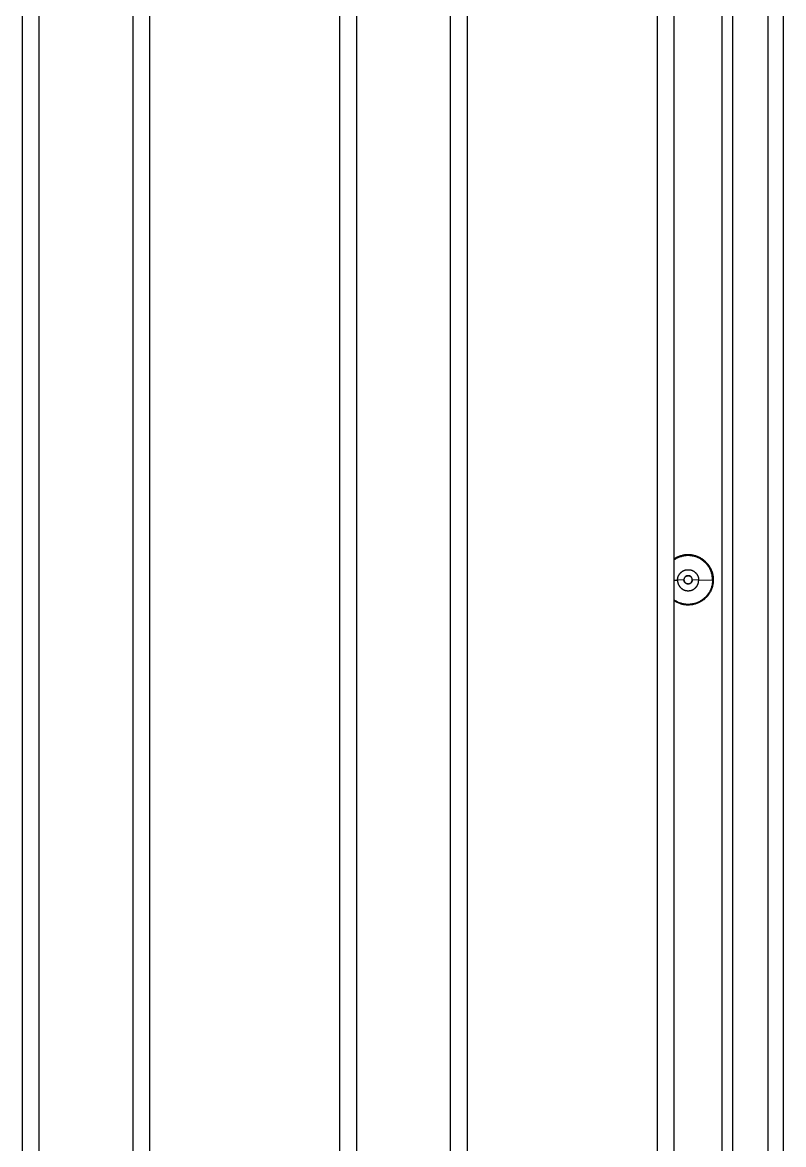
# Model space of a CAD drawing. Header units: millimetres. Extents: x -1283 to 2747, y -259 to 2557.
# Drawn here: x 1306.4 to 1442.3, y 1481.7 to 1682.1 of the extents above; entities that cross this region are included whole.
import ezdxf

# ---------------------------------------------------------------- set-up
doc = ezdxf.new("R2010")
doc.units = ezdxf.units.MM
doc.header["$MEASUREMENT"] = 0
doc.layers.add('Utwórz2D linie widoczne', color=7, linetype='Continuous', true_color=0x000000)

msp = doc.modelspace()

# ---------------------------------------------------------------- linework, layer by layer
at = {"layer": 'Utwórz2D linie widoczne'}
for p, q in [((1439.55, 1341.72), (1439.55, 2061.38)), ((1442.31, 1281.38), (1442.31, 2061.38)), ((1306.38, 1346.65), (1306.38, 2055.65)), ((1309.38, 1346.65), (1309.38, 2055.65)), ((1326.08, 2055.65), (1326.08, 1346.65)), ((1329.08, 2055.65), (1329.08, 1346.65)), ((1363.08, 1346.65), (1363.08, 2055.65)), ((1366.08, 1346.65), (1366.08, 2055.65)), ((1382.78, 2055.65), (1382.78, 1346.65)), ((1385.78, 2055.65), (1385.78, 1346.65)), ((1419.78, 1346.65), (1419.78, 2055.65)), ((1422.78, 1346.65), (1422.78, 2055.65)), ((1433.27, 1343.15), (1433.27, 2040.3)), ((1431.27, 2031.14), (1431.27, 1343.15)), ((1423.89, 1586.83), (1423.75, 1586.79)), ((1423.76, 1586.78), (1423.91, 1586.83)), ((1424.04, 1586.88), (1423.89, 1586.83)), ((1423.91, 1586.83), (1424.05, 1586.88)), ((1424.19, 1586.92), (1424.04, 1586.88)), ((1424.05, 1586.88), (1424.21, 1586.92)), ((1424.34, 1586.95), (1424.19, 1586.92)), ((1424.21, 1586.92), (1424.36, 1586.95)), ((1424.43, 1586.81), (1424.29, 1586.78)), ((1424.49, 1586.98), (1424.34, 1586.95)), ((1424.36, 1586.95), (1424.51, 1586.98)), ((1424.58, 1586.84), (1424.43, 1586.81)), ((1424.65, 1587.01), (1424.49, 1586.98)), ((1424.51, 1586.98), (1424.67, 1587)), ((1424.73, 1586.86), (1424.58, 1586.84)), ((1424.8, 1587.03), (1424.65, 1587.01)), ((1424.67, 1587), (1424.82, 1587.02)), ((1424.88, 1586.88), (1424.73, 1586.86)), ((1424.95, 1587.04), (1424.8, 1587.03)), ((1424.82, 1587.02), (1424.98, 1587.03)), ((1425.03, 1586.89), (1424.88, 1586.88)), ((1425.11, 1587.05), (1424.95, 1587.04)), ((1424.98, 1587.03), (1425.13, 1587.04)), ((1425.18, 1586.89), (1425.03, 1586.89)), ((1425.26, 1587.05), (1425.11, 1587.05)), ((1425.13, 1587.04), (1425.29, 1587.04)), ((1425.33, 1586.89), (1425.18, 1586.89)), ((1425.42, 1587.05), (1425.26, 1587.05)), ((1425.29, 1587.04), (1425.45, 1587.04)), ((1425.48, 1586.89), (1425.33, 1586.89)), ((1425.57, 1587.04), (1425.42, 1587.05)), ((1425.45, 1587.04), (1425.6, 1587.03)), ((1425.63, 1586.88), (1425.48, 1586.89)), ((1425.73, 1587.03), (1425.57, 1587.04)), ((1425.6, 1587.03), (1425.76, 1587.02)), ((1425.78, 1586.86), (1425.63, 1586.88)), ((1425.88, 1587.01), (1425.73, 1587.03)), ((1425.76, 1587.02), (1425.91, 1587)), ((1425.93, 1586.84), (1425.78, 1586.86)), ((1426.03, 1586.99), (1425.88, 1587.01)), ((1425.91, 1587), (1426.07, 1586.97)), ((1426.08, 1586.82), (1425.93, 1586.84)), ((1426.18, 1586.96), (1426.03, 1586.99)), ((1426.07, 1586.97), (1426.22, 1586.94)), ((1426.23, 1586.79), (1426.08, 1586.82)), ((1426.33, 1586.92), (1426.18, 1586.96)), ((1426.22, 1586.94), (1426.37, 1586.91)), ((1426.48, 1586.88), (1426.33, 1586.92)), ((1426.37, 1586.91), (1426.53, 1586.87)), ((1426.63, 1586.84), (1426.48, 1586.88)), ((1426.53, 1586.87), (1426.67, 1586.82)), ((1426.78, 1586.79), (1426.63, 1586.84)), ((1426.67, 1586.82), (1426.82, 1586.77)), ((1422.91, 1586.38), (1422.78, 1586.3)), ((1422.78, 1586.29), (1422.91, 1586.38)), ((1422.91, 1586.2), (1422.78, 1586.12)), ((1423.04, 1586.46), (1422.91, 1586.38)), ((1422.91, 1586.38), (1423.05, 1586.46)), ((1423.03, 1586.28), (1422.91, 1586.2)), ((1423.16, 1586.35), (1423.03, 1586.28)), ((1423.18, 1586.54), (1423.04, 1586.46)), ((1423.05, 1586.46), (1423.18, 1586.53)), ((1423.3, 1586.42), (1423.16, 1586.35)), ((1423.32, 1586.61), (1423.18, 1586.54)), ((1423.18, 1586.53), (1423.32, 1586.6)), ((1423.43, 1586.49), (1423.3, 1586.42)), ((1423.46, 1586.67), (1423.32, 1586.61)), ((1423.32, 1586.6), (1423.47, 1586.67)), ((1423.57, 1586.55), (1423.43, 1586.49)), ((1423.6, 1586.73), (1423.46, 1586.67)), ((1423.47, 1586.67), (1423.61, 1586.73)), ((1423.71, 1586.61), (1423.57, 1586.55)), ((1423.75, 1586.79), (1423.6, 1586.73)), ((1423.61, 1586.73), (1423.76, 1586.78)), ((1423.85, 1586.66), (1423.71, 1586.61)), ((1424, 1586.7), (1423.85, 1586.66)), ((1424.14, 1586.75), (1424, 1586.7)), ((1424.29, 1586.78), (1424.14, 1586.75)), ((1426.38, 1586.75), (1426.23, 1586.79)), ((1426.52, 1586.71), (1426.38, 1586.75)), ((1426.66, 1586.67), (1426.52, 1586.71)), ((1426.81, 1586.62), (1426.66, 1586.67)), ((1426.92, 1586.74), (1426.78, 1586.79)), ((1426.95, 1586.56), (1426.81, 1586.62)), ((1426.82, 1586.77), (1426.97, 1586.71)), ((1427.07, 1586.68), (1426.92, 1586.74)), ((1427.08, 1586.5), (1426.95, 1586.56)), ((1426.97, 1586.71), (1427.11, 1586.65)), ((1427.21, 1586.61), (1427.07, 1586.68)), ((1427.22, 1586.43), (1427.08, 1586.5)), ((1427.11, 1586.65), (1427.25, 1586.58)), ((1427.35, 1586.54), (1427.21, 1586.61)), ((1427.35, 1586.36), (1427.22, 1586.43)), ((1427.25, 1586.58), (1427.39, 1586.51)), ((1427.48, 1586.47), (1427.35, 1586.54)), ((1427.49, 1586.29), (1427.35, 1586.36)), ((1427.39, 1586.51), (1427.53, 1586.44)), ((1427.62, 1586.39), (1427.48, 1586.47)), ((1427.61, 1586.21), (1427.49, 1586.29)), ((1427.53, 1586.44), (1427.66, 1586.36)), ((1427.74, 1586.13), (1427.61, 1586.21)), ((1427.75, 1586.31), (1427.62, 1586.39)), ((1427.66, 1586.36), (1427.79, 1586.27)), ((1427.86, 1586.04), (1427.74, 1586.13)), ((1427.87, 1586.22), (1427.75, 1586.31)), ((1427.79, 1586.27), (1427.92, 1586.18)), ((1427.98, 1585.95), (1427.86, 1586.04)), ((1428, 1586.13), (1427.87, 1586.22)), ((1427.92, 1586.18), (1428.05, 1586.09)), ((1428.1, 1585.85), (1427.98, 1585.95)), ((1428.12, 1586.03), (1428, 1586.13)), ((1428.05, 1586.09), (1428.17, 1585.99)), ((1428.21, 1585.75), (1428.1, 1585.85)), ((1428.24, 1585.93), (1428.12, 1586.03)), ((1428.17, 1585.99), (1428.29, 1585.88)), ((1428.32, 1585.65), (1428.21, 1585.75)), ((1428.35, 1585.83), (1428.24, 1585.93)), ((1428.29, 1585.88), (1428.4, 1585.78)), ((1428.43, 1585.54), (1428.32, 1585.65)), ((1428.46, 1585.72), (1428.35, 1585.83)), ((1428.4, 1585.78), (1428.51, 1585.67)), ((1428.53, 1585.43), (1428.43, 1585.54)), ((1428.57, 1585.61), (1428.46, 1585.72)), ((1428.51, 1585.67), (1428.62, 1585.55)), ((1428.63, 1585.32), (1428.53, 1585.43)), ((1428.67, 1585.5), (1428.57, 1585.61)), ((1428.62, 1585.55), (1428.72, 1585.43)), ((1428.72, 1585.2), (1428.63, 1585.32)), ((1428.77, 1585.38), (1428.67, 1585.5)), ((1428.72, 1585.43), (1428.82, 1585.31)), ((1428.81, 1585.08), (1428.72, 1585.2)), ((1428.87, 1585.26), (1428.77, 1585.38)), ((1428.9, 1584.96), (1428.81, 1585.08)), ((1428.82, 1585.31), (1428.91, 1585.19)), ((1428.96, 1585.13), (1428.87, 1585.26)), ((1428.98, 1584.83), (1428.9, 1584.96)), ((1428.91, 1585.19), (1429, 1585.06)), ((1429.05, 1585), (1428.96, 1585.13)), ((1429.06, 1584.7), (1428.98, 1584.83)), ((1429, 1585.06), (1429.09, 1584.93)), ((1429.13, 1584.87), (1429.05, 1585)), ((1429.09, 1584.93), (1429.17, 1584.79)), ((1429.21, 1584.74), (1429.13, 1584.87)), ((1423.4, 1582.76), (1423.41, 1582.83)), ((1423.41, 1582.83), (1423.43, 1582.89)), ((1423.43, 1582.89), (1423.44, 1582.96)), ((1423.44, 1582.96), (1423.46, 1583.02)), ((1423.46, 1583.02), (1423.48, 1583.08)), ((1423.48, 1583.08), (1423.5, 1583.14)), ((1423.5, 1583.14), (1423.52, 1583.21)), ((1423.52, 1583.21), (1423.55, 1583.27)), ((1423.55, 1583.27), (1423.58, 1583.33)), ((1423.58, 1583.33), (1423.61, 1583.38)), ((1423.61, 1583.38), (1423.64, 1583.44)), ((1423.64, 1583.44), (1423.67, 1583.5)), ((1423.67, 1583.5), (1423.71, 1583.55)), ((1423.71, 1583.55), (1423.75, 1583.61)), ((1423.75, 1583.61), (1423.79, 1583.66)), ((1423.79, 1583.66), (1423.83, 1583.71)), ((1423.83, 1583.71), (1423.87, 1583.76)), ((1423.87, 1583.76), (1423.91, 1583.81)), ((1423.91, 1583.81), (1423.96, 1583.85)), ((1423.96, 1583.85), (1424.01, 1583.9)), ((1424.01, 1583.9), (1424.06, 1583.94)), ((1424.06, 1583.94), (1424.11, 1583.98)), ((1424.11, 1583.98), (1424.16, 1584.02)), ((1424.16, 1584.02), (1424.22, 1584.06)), ((1424.22, 1584.06), (1424.27, 1584.1)), ((1424.27, 1584.1), (1424.33, 1584.13)), ((1424.33, 1584.13), (1424.39, 1584.16)), ((1424.39, 1584.16), (1424.44, 1584.19)), ((1424.44, 1584.19), (1424.5, 1584.22)), ((1424.5, 1584.22), (1424.56, 1584.25)), ((1424.56, 1584.25), (1424.63, 1584.27)), ((1424.57, 1582.84), (1424.56, 1582.82)), ((1424.56, 1582.82), (1424.56, 1582.79)), ((1424.58, 1582.87), (1424.57, 1582.84)), ((1424.59, 1582.89), (1424.58, 1582.87)), ((1424.61, 1582.91), (1424.59, 1582.89)), ((1424.62, 1582.94), (1424.61, 1582.91)), ((1424.63, 1582.96), (1424.62, 1582.94)), ((1424.63, 1584.27), (1424.69, 1584.29)), ((1424.65, 1582.98), (1424.63, 1582.96)), ((1424.66, 1583), (1424.65, 1582.98)), ((1424.68, 1583.02), (1424.66, 1583)), ((1424.69, 1583.04), (1424.68, 1583.02)), ((1424.69, 1584.29), (1424.75, 1584.31)), ((1424.71, 1583.06), (1424.69, 1583.04)), ((1424.73, 1583.08), (1424.71, 1583.06)), ((1424.74, 1583.1), (1424.73, 1583.08)), ((1424.76, 1583.12), (1424.74, 1583.1)), ((1424.75, 1584.31), (1424.81, 1584.33)), ((1424.78, 1583.13), (1424.76, 1583.12)), ((1424.8, 1583.15), (1424.78, 1583.13)), ((1424.82, 1583.17), (1424.8, 1583.15)), ((1424.81, 1584.33), (1424.88, 1584.34)), ((1424.84, 1583.18), (1424.82, 1583.17)), ((1424.87, 1583.2), (1424.84, 1583.18)), ((1424.86, 1583.2), (1424.88, 1583.21)), ((1424.89, 1583.21), (1424.87, 1583.2)), ((1424.88, 1584.34), (1424.94, 1584.35)), ((1424.88, 1583.21), (1424.9, 1583.22)), ((1424.91, 1583.22), (1424.89, 1583.21)), ((1424.9, 1583.22), (1424.93, 1583.23)), ((1424.93, 1583.23), (1424.91, 1583.22)), ((1424.93, 1583.23), (1424.95, 1583.25)), ((1424.96, 1583.25), (1424.93, 1583.23)), ((1424.94, 1584.35), (1425.01, 1584.36)), ((1424.95, 1583.25), (1424.97, 1583.26)), ((1424.98, 1583.26), (1424.96, 1583.25)), ((1424.97, 1583.26), (1425, 1583.27)), ((1425, 1583.27), (1424.98, 1583.26)), ((1425.03, 1583.28), (1425, 1583.27)), ((1425, 1583.27), (1425.02, 1583.27)), ((1425.01, 1584.36), (1425.07, 1584.37)), ((1425.02, 1583.27), (1425.04, 1583.28)), ((1425.05, 1583.28), (1425.03, 1583.28)), ((1425.04, 1583.28), (1425.07, 1583.29)), ((1425.08, 1583.29), (1425.05, 1583.28)), ((1425.07, 1584.37), (1425.14, 1584.38)), ((1425.07, 1583.29), (1425.09, 1583.3)), ((1425.1, 1583.3), (1425.08, 1583.29)), ((1425.09, 1583.3), (1425.12, 1583.3)), ((1425.13, 1583.3), (1425.1, 1583.3)), ((1425.12, 1583.3), (1425.14, 1583.31)), ((1425.15, 1583.31), (1425.13, 1583.3)), ((1425.14, 1584.38), (1425.2, 1584.38)), ((1425.14, 1583.31), (1425.17, 1583.31)), ((1425.18, 1583.31), (1425.15, 1583.31)), ((1425.17, 1583.31), (1425.19, 1583.31)), ((1425.21, 1583.31), (1425.18, 1583.31)), ((1425.19, 1583.31), (1425.22, 1583.32)), ((1425.2, 1584.38), (1425.27, 1584.38)), ((1425.23, 1583.31), (1425.21, 1583.31)), ((1425.22, 1583.32), (1425.25, 1583.32)), ((1425.26, 1583.31), (1425.23, 1583.31)), ((1425.25, 1583.32), (1425.27, 1583.32)), ((1425.28, 1583.31), (1425.26, 1583.31)), ((1425.27, 1584.38), (1425.34, 1584.38)), ((1425.27, 1583.32), (1425.3, 1583.32)), ((1425.31, 1583.31), (1425.28, 1583.31)), ((1425.3, 1583.32), (1425.32, 1583.32)), ((1425.34, 1583.31), (1425.31, 1583.31)), ((1425.32, 1583.32), (1425.35, 1583.31)), ((1425.34, 1584.38), (1425.4, 1584.38)), ((1425.36, 1583.31), (1425.34, 1583.31)), ((1425.35, 1583.31), (1425.37, 1583.31)), ((1425.39, 1583.31), (1425.36, 1583.31)), ((1425.37, 1583.31), (1425.4, 1583.31)), ((1425.41, 1583.3), (1425.39, 1583.31)), ((1425.4, 1584.38), (1425.47, 1584.37)), ((1425.4, 1583.31), (1425.42, 1583.3)), ((1425.44, 1583.3), (1425.41, 1583.3)), ((1425.42, 1583.3), (1425.45, 1583.3)), ((1425.46, 1583.29), (1425.44, 1583.3)), ((1425.45, 1583.3), (1425.47, 1583.29)), ((1425.49, 1583.28), (1425.46, 1583.29)), ((1425.47, 1584.37), (1425.53, 1584.36)), ((1425.47, 1583.29), (1425.5, 1583.28)), ((1425.51, 1583.28), (1425.49, 1583.28)), ((1425.5, 1583.28), (1425.52, 1583.27)), ((1425.54, 1583.27), (1425.51, 1583.28)), ((1425.52, 1583.27), (1425.55, 1583.27)), ((1425.53, 1584.36), (1425.6, 1584.35)), ((1425.56, 1583.26), (1425.54, 1583.27)), ((1425.55, 1583.27), (1425.57, 1583.26)), ((1425.58, 1583.25), (1425.56, 1583.26)), ((1425.57, 1583.26), (1425.59, 1583.25)), ((1425.61, 1583.23), (1425.58, 1583.25)), ((1425.59, 1583.25), (1425.61, 1583.23)), ((1425.6, 1584.35), (1425.66, 1584.34)), ((1425.61, 1583.23), (1425.64, 1583.22)), ((1425.63, 1583.22), (1425.61, 1583.23)), ((1425.65, 1583.21), (1425.63, 1583.22)), ((1425.64, 1583.22), (1425.66, 1583.21)), ((1425.68, 1583.2), (1425.65, 1583.21)), ((1425.66, 1584.34), (1425.73, 1584.33)), ((1425.66, 1583.21), (1425.68, 1583.2)), ((1425.7, 1583.18), (1425.68, 1583.2)), ((1425.72, 1583.17), (1425.7, 1583.18)), ((1425.74, 1583.15), (1425.72, 1583.17)), ((1425.73, 1584.33), (1425.79, 1584.31)), ((1425.76, 1583.13), (1425.74, 1583.15)), ((1425.78, 1583.12), (1425.76, 1583.13)), ((1425.8, 1583.1), (1425.78, 1583.12)), ((1425.79, 1584.31), (1425.85, 1584.29)), ((1425.81, 1583.08), (1425.8, 1583.1)), ((1425.83, 1583.06), (1425.81, 1583.08)), ((1425.85, 1583.04), (1425.83, 1583.06)), ((1425.85, 1584.29), (1425.92, 1584.27)), ((1425.87, 1583.02), (1425.85, 1583.04)), ((1425.88, 1583), (1425.87, 1583.02)), ((1425.9, 1582.98), (1425.88, 1583)), ((1425.91, 1582.96), (1425.9, 1582.98)), ((1425.92, 1582.94), (1425.91, 1582.96)), ((1425.92, 1584.27), (1425.98, 1584.25)), ((1425.94, 1582.91), (1425.92, 1582.94)), ((1425.95, 1582.89), (1425.94, 1582.91)), ((1425.96, 1582.87), (1425.95, 1582.89)), ((1425.97, 1582.84), (1425.96, 1582.87)), ((1425.98, 1582.82), (1425.97, 1582.84)), ((1425.98, 1584.25), (1426.04, 1584.22)), ((1425.99, 1582.79), (1425.98, 1582.82)), ((1426.04, 1584.22), (1426.1, 1584.19)), ((1426.1, 1584.19), (1426.16, 1584.16)), ((1426.16, 1584.16), (1426.21, 1584.13)), ((1426.21, 1584.13), (1426.27, 1584.1)), ((1426.27, 1584.1), (1426.32, 1584.06)), ((1426.32, 1584.06), (1426.38, 1584.02)), ((1426.38, 1584.02), (1426.43, 1583.98)), ((1426.43, 1583.98), (1426.48, 1583.94)), ((1426.48, 1583.94), (1426.53, 1583.9)), ((1426.53, 1583.9), (1426.58, 1583.85)), ((1426.58, 1583.85), (1426.63, 1583.81)), ((1426.63, 1583.81), (1426.67, 1583.76)), ((1426.67, 1583.76), (1426.71, 1583.71)), ((1426.71, 1583.71), (1426.76, 1583.66)), ((1426.76, 1583.66), (1426.8, 1583.61)), ((1426.8, 1583.61), (1426.83, 1583.55)), ((1426.83, 1583.55), (1426.87, 1583.5)), ((1426.87, 1583.5), (1426.9, 1583.44)), ((1426.9, 1583.44), (1426.94, 1583.38)), ((1426.94, 1583.38), (1426.97, 1583.33)), ((1426.97, 1583.33), (1426.99, 1583.27)), ((1426.99, 1583.27), (1427.02, 1583.21)), ((1427.02, 1583.21), (1427.04, 1583.14)), ((1427.04, 1583.14), (1427.06, 1583.08)), ((1427.06, 1583.08), (1427.08, 1583.02)), ((1427.08, 1583.02), (1427.1, 1582.96)), ((1427.1, 1582.96), (1427.12, 1582.89)), ((1427.12, 1582.89), (1427.13, 1582.83)), ((1427.13, 1582.83), (1427.14, 1582.76)), ((1429.13, 1584.57), (1429.06, 1584.7)), ((1429.2, 1584.43), (1429.13, 1584.57)), ((1429.17, 1584.79), (1429.24, 1584.66)), ((1429.26, 1584.3), (1429.2, 1584.43)), ((1429.28, 1584.6), (1429.21, 1584.74)), ((1429.24, 1584.66), (1429.31, 1584.52)), ((1429.32, 1584.16), (1429.26, 1584.3)), ((1429.35, 1584.46), (1429.28, 1584.6)), ((1429.31, 1584.52), (1429.38, 1584.38)), ((1429.37, 1584.02), (1429.32, 1584.16)), ((1429.41, 1584.32), (1429.35, 1584.46)), ((1429.42, 1583.87), (1429.37, 1584.02)), ((1429.38, 1584.38), (1429.44, 1584.23)), ((1429.47, 1584.18), (1429.41, 1584.32)), ((1429.47, 1583.73), (1429.42, 1583.87)), ((1429.44, 1584.23), (1429.5, 1584.09)), ((1429.52, 1584.03), (1429.47, 1584.18)), ((1429.5, 1583.59), (1429.47, 1583.73)), ((1429.5, 1584.09), (1429.55, 1583.94)), ((1429.54, 1583.44), (1429.5, 1583.59)), ((1429.57, 1583.89), (1429.52, 1584.03)), ((1429.57, 1583.29), (1429.54, 1583.44)), ((1429.55, 1583.94), (1429.6, 1583.79)), ((1429.61, 1583.74), (1429.57, 1583.89)), ((1429.59, 1583.14), (1429.57, 1583.29)), ((1429.61, 1582.99), (1429.59, 1583.14)), ((1429.6, 1583.79), (1429.64, 1583.64)), ((1429.65, 1583.59), (1429.61, 1583.74)), ((1429.62, 1582.84), (1429.61, 1582.99)), ((1429.63, 1582.69), (1429.62, 1582.84)), ((1429.64, 1583.64), (1429.67, 1583.49)), ((1429.67, 1583.49), (1429.7, 1583.33)), ((1429.7, 1583.33), (1429.73, 1583.18)), ((1429.73, 1583.18), (1429.75, 1583.02)), ((1429.75, 1583.02), (1429.76, 1582.87)), ((1429.76, 1582.87), (1429.77, 1582.71)), ((1422.78, 1582.51), (1423.38, 1582.5)), ((1423.38, 1582.57), (1423.39, 1582.63)), ((1424.52, 1582.57), (1423.38, 1582.5)), ((1423.38, 1582.5), (1423.38, 1582.57)), ((1423.38, 1582.5), (1423.38, 1582.43)), ((1423.38, 1582.43), (1423.39, 1582.37)), ((1423.39, 1582.7), (1423.4, 1582.76)), ((1423.39, 1582.63), (1423.39, 1582.7)), ((1423.39, 1582.37), (1423.39, 1582.3)), ((1423.39, 1582.3), (1423.4, 1582.24)), ((1423.4, 1582.24), (1423.41, 1582.17)), ((1423.41, 1582.17), (1423.43, 1582.11)), ((1423.43, 1582.11), (1423.44, 1582.04)), ((1423.44, 1582.04), (1423.46, 1581.98)), ((1423.46, 1581.98), (1423.48, 1581.92)), ((1423.48, 1581.92), (1423.5, 1581.86)), ((1423.5, 1581.86), (1423.52, 1581.79)), ((1423.52, 1581.79), (1423.55, 1581.73)), ((1423.55, 1581.73), (1423.58, 1581.67)), ((1423.58, 1581.67), (1423.61, 1581.62)), ((1423.61, 1581.62), (1423.64, 1581.56)), ((1423.64, 1581.56), (1423.67, 1581.5)), ((1423.67, 1581.5), (1423.71, 1581.45)), ((1423.71, 1581.45), (1423.75, 1581.39)), ((1423.75, 1581.39), (1423.79, 1581.34)), ((1423.79, 1581.34), (1423.83, 1581.29)), ((1423.83, 1581.29), (1423.87, 1581.24)), ((1423.87, 1581.24), (1423.91, 1581.19)), ((1423.91, 1581.19), (1423.96, 1581.15)), ((1423.96, 1581.15), (1424.01, 1581.1)), ((1424.01, 1581.1), (1424.06, 1581.06)), ((1424.06, 1581.06), (1424.11, 1581.02)), ((1424.11, 1581.02), (1424.16, 1580.98)), ((1424.16, 1580.98), (1424.22, 1580.94)), ((1424.22, 1580.94), (1424.27, 1580.9)), ((1424.27, 1580.9), (1424.33, 1580.87)), ((1424.33, 1580.87), (1424.39, 1580.84)), ((1424.39, 1580.84), (1424.44, 1580.81)), ((1424.44, 1580.81), (1424.5, 1580.78)), ((1424.53, 1582.67), (1424.52, 1582.64)), ((1424.52, 1582.64), (1424.52, 1582.62)), ((1424.52, 1582.62), (1424.52, 1582.59)), ((1424.52, 1582.59), (1424.52, 1582.56)), ((1424.52, 1582.54), (1424.52, 1582.57)), ((1424.52, 1582.56), (1424.52, 1582.54)), ((1424.52, 1582.51), (1424.52, 1582.54)), ((1424.52, 1582.54), (1424.53, 1582.51)), ((1424.53, 1582.49), (1424.52, 1582.51)), ((1424.54, 1582.72), (1424.53, 1582.69)), ((1424.53, 1582.69), (1424.53, 1582.67)), ((1424.53, 1582.51), (1424.53, 1582.49)), ((1424.53, 1582.46), (1424.53, 1582.49)), ((1424.53, 1582.49), (1424.54, 1582.46)), ((1424.53, 1582.44), (1424.53, 1582.46)), ((1424.54, 1582.41), (1424.53, 1582.44)), ((1424.55, 1582.77), (1424.54, 1582.74)), ((1424.54, 1582.74), (1424.54, 1582.72)), ((1424.54, 1582.46), (1424.54, 1582.44)), ((1424.54, 1582.44), (1424.55, 1582.41)), ((1424.54, 1582.39), (1424.54, 1582.41)), ((1424.55, 1582.36), (1424.54, 1582.39)), ((1424.56, 1582.79), (1424.55, 1582.77)), ((1424.55, 1582.41), (1424.56, 1582.39)), ((1424.56, 1582.34), (1424.55, 1582.36)), ((1424.56, 1582.39), (1424.56, 1582.36)), ((1424.56, 1582.36), (1424.57, 1582.34)), ((1424.57, 1582.31), (1424.56, 1582.34)), ((1424.57, 1582.34), (1424.58, 1582.31)), ((1424.58, 1582.29), (1424.57, 1582.31)), ((1424.58, 1582.31), (1424.59, 1582.29)), ((1424.59, 1582.26), (1424.58, 1582.29)), ((1424.59, 1582.29), (1424.61, 1582.27)), ((1424.6, 1582.24), (1424.59, 1582.26)), ((1424.61, 1582.22), (1424.6, 1582.24)), ((1424.61, 1582.27), (1424.62, 1582.24)), ((1424.62, 1582.19), (1424.61, 1582.22)), ((1424.62, 1582.24), (1424.63, 1582.22)), ((1424.64, 1582.17), (1424.62, 1582.19)), ((1424.63, 1582.22), (1424.64, 1582.2)), ((1424.64, 1582.2), (1424.66, 1582.18)), ((1424.65, 1582.15), (1424.64, 1582.17)), ((1424.67, 1582.13), (1424.65, 1582.15)), ((1424.66, 1582.18), (1424.68, 1582.16)), ((1424.68, 1582.11), (1424.67, 1582.13)), ((1424.68, 1582.16), (1424.69, 1582.14)), ((1424.7, 1582.09), (1424.68, 1582.11)), ((1424.69, 1582.14), (1424.71, 1582.12)), ((1424.72, 1582.07), (1424.7, 1582.09)), ((1424.71, 1582.12), (1424.73, 1582.1)), ((1424.73, 1582.05), (1424.72, 1582.07)), ((1424.73, 1582.1), (1424.74, 1582.08)), ((1424.75, 1582.03), (1424.73, 1582.05)), ((1424.74, 1582.08), (1424.76, 1582.06)), ((1424.77, 1582.01), (1424.75, 1582.03)), ((1424.76, 1582.06), (1424.78, 1582.04)), ((1424.79, 1582), (1424.77, 1582.01)), ((1424.78, 1582.04), (1424.8, 1582.03)), ((1424.81, 1581.98), (1424.79, 1582)), ((1424.8, 1582.03), (1424.82, 1582.01)), ((1424.83, 1581.96), (1424.81, 1581.98)), ((1424.82, 1582.01), (1424.84, 1582)), ((1424.85, 1581.95), (1424.83, 1581.96)), ((1424.84, 1582), (1424.87, 1581.98)), ((1424.87, 1581.93), (1424.85, 1581.95)), ((1424.87, 1581.98), (1424.89, 1581.97)), ((1424.9, 1581.92), (1424.87, 1581.93)), ((1424.89, 1581.97), (1424.91, 1581.96)), ((1424.92, 1581.91), (1424.9, 1581.92)), ((1424.91, 1581.96), (1424.93, 1581.94)), ((1424.94, 1581.9), (1424.92, 1581.91)), ((1424.93, 1581.94), (1424.96, 1581.93)), ((1424.97, 1581.89), (1424.94, 1581.9)), ((1424.96, 1581.93), (1424.98, 1581.92)), ((1424.99, 1581.88), (1424.97, 1581.89)), ((1424.98, 1581.92), (1425, 1581.91)), ((1425.02, 1581.87), (1424.99, 1581.88)), ((1425, 1581.91), (1425.03, 1581.9)), ((1425.04, 1581.86), (1425.02, 1581.87)), ((1425.03, 1581.9), (1425.05, 1581.89)), ((1425.06, 1581.85), (1425.04, 1581.86)), ((1425.05, 1581.89), (1425.08, 1581.89)), ((1425.09, 1581.84), (1425.06, 1581.85)), ((1425.08, 1581.89), (1425.1, 1581.88)), ((1425.12, 1581.84), (1425.09, 1581.84)), ((1425.1, 1581.88), (1425.13, 1581.88)), ((1425.14, 1581.83), (1425.12, 1581.84)), ((1425.13, 1581.88), (1425.15, 1581.87)), ((1425.17, 1581.83), (1425.14, 1581.83)), ((1425.15, 1581.87), (1425.18, 1581.87)), ((1425.19, 1581.83), (1425.17, 1581.83)), ((1425.18, 1581.87), (1425.21, 1581.87)), ((1425.22, 1581.82), (1425.19, 1581.83)), ((1425.21, 1581.87), (1425.23, 1581.86)), ((1425.24, 1581.82), (1425.22, 1581.82)), ((1425.23, 1581.86), (1425.26, 1581.86)), ((1425.27, 1581.82), (1425.24, 1581.82)), ((1425.26, 1581.86), (1425.28, 1581.86)), ((1425.3, 1581.82), (1425.27, 1581.82)), ((1425.28, 1581.86), (1425.31, 1581.86)), ((1425.32, 1581.82), (1425.3, 1581.82)), ((1425.31, 1581.86), (1425.34, 1581.87)), ((1425.35, 1581.83), (1425.32, 1581.82)), ((1425.34, 1581.87), (1425.36, 1581.87)), ((1425.37, 1581.83), (1425.35, 1581.83)), ((1425.36, 1581.87), (1425.39, 1581.87)), ((1425.4, 1581.83), (1425.37, 1581.83)), ((1425.39, 1581.87), (1425.41, 1581.88)), ((1425.43, 1581.84), (1425.4, 1581.83)), ((1425.41, 1581.88), (1425.44, 1581.88)), ((1425.45, 1581.84), (1425.43, 1581.84)), ((1425.44, 1581.88), (1425.46, 1581.89)), ((1425.48, 1581.85), (1425.45, 1581.84)), ((1425.46, 1581.89), (1425.49, 1581.89)), ((1425.5, 1581.86), (1425.48, 1581.85)), ((1425.49, 1581.89), (1425.51, 1581.9)), ((1425.53, 1581.87), (1425.5, 1581.86)), ((1425.51, 1581.9), (1425.54, 1581.91)), ((1425.55, 1581.88), (1425.53, 1581.87)), ((1425.54, 1581.91), (1425.56, 1581.92)), ((1425.57, 1581.89), (1425.55, 1581.88)), ((1425.56, 1581.92), (1425.59, 1581.93)), ((1425.6, 1581.9), (1425.57, 1581.89)), ((1425.59, 1581.93), (1425.61, 1581.94)), ((1425.62, 1581.91), (1425.6, 1581.9)), ((1425.61, 1581.94), (1425.63, 1581.96)), ((1425.64, 1581.92), (1425.62, 1581.91)), ((1425.63, 1581.96), (1425.65, 1581.97)), ((1425.67, 1581.93), (1425.64, 1581.92)), ((1425.65, 1581.97), (1425.68, 1581.98)), ((1425.69, 1581.95), (1425.67, 1581.93)), ((1425.68, 1581.98), (1425.7, 1582)), ((1425.71, 1581.96), (1425.69, 1581.95)), ((1425.7, 1582), (1425.72, 1582.01)), ((1425.73, 1581.98), (1425.71, 1581.96)), ((1425.72, 1582.01), (1425.74, 1582.03)), ((1425.75, 1582), (1425.73, 1581.98)), ((1425.74, 1582.03), (1425.76, 1582.04)), ((1425.77, 1582.01), (1425.75, 1582)), ((1425.76, 1582.04), (1425.78, 1582.06)), ((1425.79, 1582.03), (1425.77, 1582.01)), ((1425.78, 1582.06), (1425.8, 1582.08)), ((1425.81, 1582.05), (1425.79, 1582.03)), ((1425.8, 1582.08), (1425.82, 1582.1)), ((1425.83, 1582.07), (1425.81, 1582.05)), ((1425.82, 1582.1), (1425.83, 1582.12)), ((1425.83, 1582.12), (1425.85, 1582.14)), ((1425.84, 1582.09), (1425.83, 1582.07)), ((1425.86, 1582.11), (1425.84, 1582.09)), ((1425.85, 1582.14), (1425.87, 1582.16)), ((1425.88, 1582.13), (1425.86, 1582.11)), ((1425.87, 1582.16), (1425.88, 1582.18)), ((1425.88, 1582.18), (1425.9, 1582.2)), ((1425.89, 1582.15), (1425.88, 1582.13)), ((1425.9, 1582.17), (1425.89, 1582.15)), ((1425.9, 1582.2), (1425.91, 1582.22)), ((1425.92, 1582.19), (1425.9, 1582.17)), ((1425.91, 1582.22), (1425.92, 1582.24)), ((1425.92, 1582.24), (1425.94, 1582.27)), ((1425.93, 1582.22), (1425.92, 1582.19)), ((1425.94, 1582.24), (1425.93, 1582.22)), ((1425.94, 1582.27), (1425.95, 1582.29)), ((1425.95, 1582.26), (1425.94, 1582.24)), ((1425.95, 1582.29), (1425.96, 1582.31)), ((1425.96, 1582.29), (1425.95, 1582.26)), ((1425.96, 1582.31), (1425.97, 1582.34)), ((1425.97, 1582.31), (1425.96, 1582.29)), ((1425.97, 1582.34), (1425.98, 1582.36)), ((1425.98, 1582.34), (1425.97, 1582.31)), ((1425.98, 1582.36), (1425.99, 1582.39)), ((1425.99, 1582.36), (1425.98, 1582.34)), ((1425.99, 1582.77), (1425.99, 1582.79)), ((1426, 1582.74), (1425.99, 1582.77)), ((1425.99, 1582.41), (1426, 1582.44)), ((1425.99, 1582.39), (1425.99, 1582.41)), ((1426, 1582.39), (1425.99, 1582.36)), ((1426, 1582.72), (1426, 1582.74)), ((1426.01, 1582.69), (1426, 1582.72)), ((1426, 1582.44), (1426.01, 1582.46)), ((1426.01, 1582.44), (1426, 1582.41)), ((1426, 1582.41), (1426, 1582.39)), ((1426.01, 1582.67), (1426.01, 1582.69)), ((1426.02, 1582.64), (1426.01, 1582.67)), ((1426.01, 1582.51), (1426.02, 1582.54)), ((1426.01, 1582.49), (1426.01, 1582.51)), ((1426.02, 1582.49), (1426.01, 1582.46)), ((1426.01, 1582.46), (1426.01, 1582.49)), ((1426.01, 1582.46), (1426.01, 1582.44)), ((1426.02, 1582.62), (1426.02, 1582.64)), ((1426.02, 1582.59), (1426.02, 1582.62)), ((1426.02, 1582.56), (1426.02, 1582.59)), ((1426.02, 1582.57), (1426.02, 1582.54)), ((1427.16, 1582.5), (1426.02, 1582.57)), ((1426.02, 1582.54), (1426.02, 1582.56)), ((1426.02, 1582.54), (1426.02, 1582.51)), ((1426.02, 1582.51), (1426.02, 1582.49)), ((1426.04, 1580.78), (1426.1, 1580.81)), ((1426.1, 1580.81), (1426.16, 1580.84)), ((1426.16, 1580.84), (1426.21, 1580.87)), ((1426.21, 1580.87), (1426.27, 1580.9)), ((1426.27, 1580.9), (1426.32, 1580.94)), ((1426.32, 1580.94), (1426.38, 1580.98)), ((1426.38, 1580.98), (1426.43, 1581.02)), ((1426.43, 1581.02), (1426.48, 1581.06)), ((1426.48, 1581.06), (1426.53, 1581.1)), ((1426.53, 1581.1), (1426.58, 1581.15)), ((1426.58, 1581.15), (1426.63, 1581.19)), ((1426.63, 1581.19), (1426.67, 1581.24)), ((1426.67, 1581.24), (1426.71, 1581.29)), ((1426.71, 1581.29), (1426.76, 1581.34)), ((1426.76, 1581.34), (1426.8, 1581.39)), ((1426.8, 1581.39), (1426.83, 1581.45)), ((1426.83, 1581.45), (1426.87, 1581.5)), ((1426.87, 1581.5), (1426.9, 1581.56)), ((1426.9, 1581.56), (1426.94, 1581.62)), ((1426.94, 1581.62), (1426.97, 1581.67)), ((1426.97, 1581.67), (1426.99, 1581.73)), ((1426.99, 1581.73), (1427.02, 1581.79)), ((1427.02, 1581.79), (1427.04, 1581.86)), ((1427.04, 1581.86), (1427.06, 1581.92)), ((1427.06, 1581.92), (1427.08, 1581.98)), ((1427.08, 1581.98), (1427.1, 1582.04)), ((1427.1, 1582.04), (1427.12, 1582.11)), ((1427.12, 1582.11), (1427.13, 1582.17)), ((1427.13, 1582.17), (1427.14, 1582.24)), ((1427.14, 1582.76), (1427.15, 1582.7)), ((1427.14, 1582.24), (1427.15, 1582.3)), ((1427.15, 1582.7), (1427.15, 1582.63)), ((1427.15, 1582.63), (1427.16, 1582.57)), ((1427.15, 1582.37), (1427.16, 1582.43)), ((1427.15, 1582.3), (1427.15, 1582.37)), ((1427.16, 1582.57), (1427.16, 1582.5)), ((1427.16, 1582.5), (1429.63, 1582.54)), ((1427.16, 1582.43), (1427.16, 1582.5)), ((1429.32, 1580.92), (1429.26, 1580.78)), ((1429.37, 1581.06), (1429.32, 1580.92)), ((1429.42, 1581.21), (1429.37, 1581.06)), ((1429.44, 1580.88), (1429.38, 1580.73)), ((1429.47, 1581.35), (1429.42, 1581.21)), ((1429.5, 1581.02), (1429.44, 1580.88)), ((1429.5, 1581.5), (1429.47, 1581.35)), ((1429.54, 1581.64), (1429.5, 1581.5)), ((1429.55, 1581.17), (1429.5, 1581.02)), ((1429.57, 1581.79), (1429.54, 1581.64)), ((1429.6, 1581.32), (1429.55, 1581.17)), ((1429.59, 1581.94), (1429.57, 1581.79)), ((1429.61, 1582.09), (1429.59, 1581.94)), ((1429.64, 1581.47), (1429.6, 1581.32)), ((1429.61, 1581.35), (1429.6, 1581.32)), ((1429.62, 1582.24), (1429.61, 1582.09)), ((1429.63, 1582.39), (1429.62, 1582.24)), ((1429.63, 1582.54), (1429.63, 1582.69)), ((1429.77, 1582.55), (1429.63, 1582.54)), ((1429.63, 1582.54), (1429.63, 1582.39)), ((1429.64, 1581.46), (1429.63, 1581.42)), ((1429.67, 1581.62), (1429.64, 1581.47)), ((1429.7, 1581.78), (1429.67, 1581.62)), ((1429.73, 1581.93), (1429.7, 1581.78)), ((1429.75, 1582.09), (1429.73, 1581.93)), ((1429.76, 1582.24), (1429.75, 1582.09)), ((1429.77, 1582.4), (1429.76, 1582.24)), ((1429.77, 1582.71), (1429.77, 1582.55)), ((1429.77, 1582.55), (1429.77, 1582.4)), ((1422.91, 1578.88), (1422.78, 1578.97)), ((1422.91, 1578.73), (1422.78, 1578.81)), ((1423.03, 1578.8), (1422.91, 1578.88)), ((1423.16, 1578.73), (1423.03, 1578.8)), ((1424.5, 1580.78), (1424.56, 1580.75)), ((1424.56, 1580.75), (1424.63, 1580.73)), ((1424.63, 1580.73), (1424.69, 1580.71)), ((1424.69, 1580.71), (1424.75, 1580.69)), ((1424.75, 1580.69), (1424.81, 1580.67)), ((1424.81, 1580.67), (1424.88, 1580.66)), ((1424.88, 1580.66), (1424.94, 1580.65)), ((1424.94, 1580.65), (1425.01, 1580.64)), ((1425.01, 1580.64), (1425.07, 1580.63)), ((1425.07, 1580.63), (1425.14, 1580.62)), ((1425.14, 1580.62), (1425.2, 1580.62)), ((1425.2, 1580.62), (1425.27, 1580.62)), ((1425.27, 1580.62), (1425.34, 1580.62)), ((1425.34, 1580.62), (1425.4, 1580.62)), ((1425.4, 1580.62), (1425.47, 1580.63)), ((1425.47, 1580.63), (1425.53, 1580.64)), ((1425.53, 1580.64), (1425.6, 1580.65)), ((1425.6, 1580.65), (1425.66, 1580.66)), ((1425.66, 1580.66), (1425.73, 1580.67)), ((1425.73, 1580.67), (1425.79, 1580.69)), ((1425.79, 1580.69), (1425.85, 1580.71)), ((1425.85, 1580.71), (1425.92, 1580.73)), ((1425.92, 1580.73), (1425.98, 1580.75)), ((1425.98, 1580.75), (1426.04, 1580.78)), ((1427.49, 1578.79), (1427.35, 1578.72)), ((1427.61, 1578.87), (1427.49, 1578.79)), ((1427.74, 1578.95), (1427.61, 1578.87)), ((1427.79, 1578.84), (1427.66, 1578.75)), ((1427.86, 1579.04), (1427.74, 1578.95)), ((1427.92, 1578.93), (1427.79, 1578.84)), ((1427.98, 1579.13), (1427.86, 1579.04)), ((1428.05, 1579.02), (1427.92, 1578.93)), ((1428.1, 1579.23), (1427.98, 1579.13)), ((1428.17, 1579.12), (1428.05, 1579.02)), ((1428.21, 1579.33), (1428.1, 1579.23)), ((1428.29, 1579.22), (1428.17, 1579.12)), ((1428.32, 1579.43), (1428.21, 1579.33)), ((1428.4, 1579.33), (1428.29, 1579.22)), ((1428.43, 1579.54), (1428.32, 1579.43)), ((1428.51, 1579.44), (1428.4, 1579.33)), ((1428.53, 1579.65), (1428.43, 1579.54)), ((1428.62, 1579.56), (1428.51, 1579.44)), ((1428.63, 1579.76), (1428.53, 1579.65)), ((1428.72, 1579.67), (1428.62, 1579.56)), ((1428.72, 1579.88), (1428.63, 1579.76)), ((1428.81, 1580), (1428.72, 1579.88)), ((1428.82, 1579.8), (1428.72, 1579.67)), ((1428.9, 1580.12), (1428.81, 1580)), ((1428.91, 1579.92), (1428.82, 1579.8)), ((1428.98, 1580.25), (1428.9, 1580.12)), ((1429, 1580.05), (1428.91, 1579.92)), ((1429.06, 1580.38), (1428.98, 1580.25)), ((1429.09, 1580.18), (1429, 1580.05)), ((1429.13, 1580.51), (1429.06, 1580.38)), ((1429.17, 1580.31), (1429.09, 1580.18)), ((1429.2, 1580.65), (1429.13, 1580.51)), ((1429.24, 1580.45), (1429.17, 1580.31)), ((1429.26, 1580.78), (1429.2, 1580.65)), ((1429.31, 1580.59), (1429.24, 1580.45)), ((1429.38, 1580.73), (1429.31, 1580.59)), ((1423.05, 1578.65), (1422.91, 1578.73)), ((1423.18, 1578.58), (1423.05, 1578.65)), ((1423.3, 1578.66), (1423.16, 1578.73)), ((1423.32, 1578.51), (1423.18, 1578.58)), ((1423.43, 1578.59), (1423.3, 1578.66)), ((1423.47, 1578.44), (1423.32, 1578.51)), ((1423.57, 1578.53), (1423.43, 1578.59)), ((1423.61, 1578.38), (1423.47, 1578.44)), ((1423.71, 1578.47), (1423.57, 1578.53)), ((1423.76, 1578.33), (1423.61, 1578.38)), ((1423.85, 1578.42), (1423.71, 1578.47)), ((1423.91, 1578.28), (1423.76, 1578.33)), ((1424, 1578.38), (1423.85, 1578.42)), ((1424.05, 1578.23), (1423.91, 1578.28)), ((1424.14, 1578.34), (1424, 1578.38)), ((1424.21, 1578.19), (1424.05, 1578.23)), ((1424.29, 1578.3), (1424.14, 1578.34)), ((1424.36, 1578.16), (1424.21, 1578.19)), ((1424.43, 1578.27), (1424.29, 1578.3)), ((1424.51, 1578.13), (1424.36, 1578.16)), ((1424.58, 1578.24), (1424.43, 1578.27)), ((1424.67, 1578.1), (1424.51, 1578.13)), ((1424.73, 1578.22), (1424.58, 1578.24)), ((1424.82, 1578.09), (1424.67, 1578.1)), ((1424.88, 1578.2), (1424.73, 1578.22)), ((1424.98, 1578.07), (1424.82, 1578.09)), ((1425.03, 1578.19), (1424.88, 1578.2)), ((1425.13, 1578.07), (1424.98, 1578.07)), ((1425.18, 1578.19), (1425.03, 1578.19)), ((1425.29, 1578.06), (1425.13, 1578.07)), ((1425.33, 1578.19), (1425.18, 1578.19)), ((1425.45, 1578.07), (1425.29, 1578.06)), ((1425.48, 1578.19), (1425.33, 1578.19)), ((1425.6, 1578.08), (1425.45, 1578.07)), ((1425.63, 1578.2), (1425.48, 1578.19)), ((1425.76, 1578.09), (1425.6, 1578.08)), ((1425.78, 1578.22), (1425.63, 1578.2)), ((1425.91, 1578.11), (1425.76, 1578.09)), ((1425.93, 1578.24), (1425.78, 1578.22)), ((1426.07, 1578.13), (1425.91, 1578.11)), ((1426.08, 1578.26), (1425.93, 1578.24)), ((1426.22, 1578.16), (1426.07, 1578.13)), ((1426.23, 1578.29), (1426.08, 1578.26)), ((1426.37, 1578.2), (1426.22, 1578.16)), ((1426.38, 1578.33), (1426.23, 1578.29)), ((1426.53, 1578.24), (1426.37, 1578.2)), ((1426.52, 1578.37), (1426.38, 1578.33)), ((1426.66, 1578.42), (1426.52, 1578.37)), ((1426.67, 1578.29), (1426.53, 1578.24)), ((1426.81, 1578.47), (1426.66, 1578.42)), ((1426.82, 1578.34), (1426.67, 1578.29)), ((1426.95, 1578.52), (1426.81, 1578.47)), ((1426.97, 1578.4), (1426.82, 1578.34)), ((1427.08, 1578.58), (1426.95, 1578.52)), ((1427.11, 1578.46), (1426.97, 1578.4)), ((1427.22, 1578.65), (1427.08, 1578.58)), ((1427.25, 1578.52), (1427.11, 1578.46)), ((1427.35, 1578.72), (1427.22, 1578.65)), ((1427.39, 1578.6), (1427.25, 1578.52)), ((1427.53, 1578.67), (1427.39, 1578.6)), ((1427.66, 1578.75), (1427.53, 1578.67))]:
    msp.add_line(p, q, dxfattribs=at)

doc.saveas('drawing.dxf')
